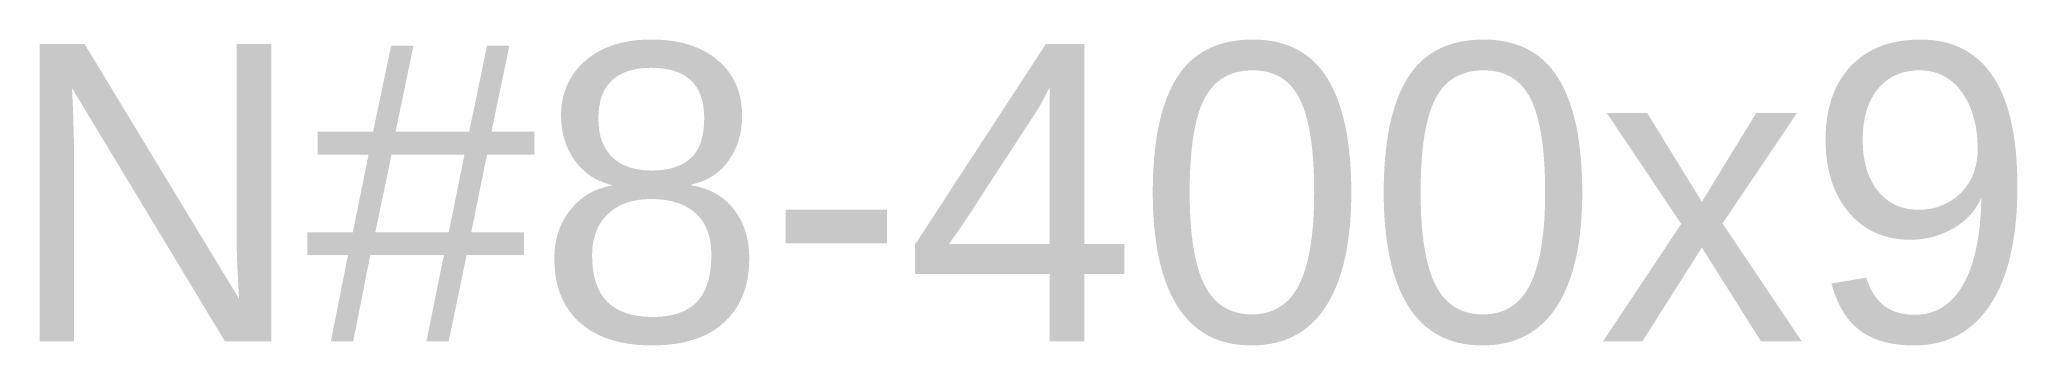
# Model space of a CAD drawing. Header units: millimetres. Extents: x 2267 to 2500, y 1556 to 1592.
import ezdxf

# ---------------------------------------------------------------- set-up
doc = ezdxf.new("R2010")
doc.units = ezdxf.units.MM
doc.styles.get("Standard").update_dxf_attribs({"font": 'arial.ttf'})

msp = doc.modelspace()

# ---------------------------------------------------------------- texts
msp.add_text('N#8-400x9', height=35).set_placement((2263.24, 1556.34))

doc.saveas('drawing.dxf')
